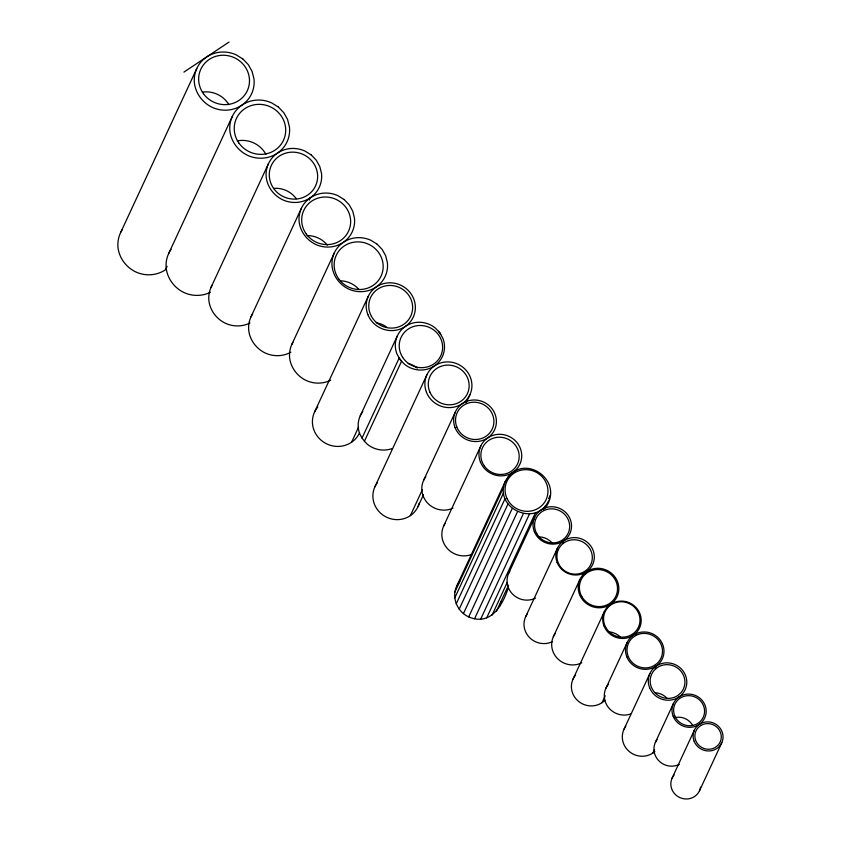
<?xml version="1.0" encoding="UTF-8"?>
<svg xmlns="http://www.w3.org/2000/svg" width="841" height="841" viewBox="0 0 841 841"><rect width="100%" height="100%" fill="white"/><g stroke="black" fill="none" stroke-linecap="round" stroke-linejoin="round"><path stroke-width="1.26" d="M508.448 587.27C502.708 605.331 490.745 626.387 468.679 616.895C457.451 611.87 451.354 597.772 456.579 586.387L505.399 481.22C522.135 450.566 565.982 480.295 545.199 508.09M548.49 501.005C536.095 527.822 493.173 508.101 505.399 481.22M499.68 606.172L501.047 601.641M196.783 68.51L120.379 233.125A30.171 28.857 24.9 0 0 118.034 247.927C119.422 258.345 126.339 267.417 135.769 271.937A30.171 28.857 24.9 0 0 165.53 269.73L167.117 266.303M168.578 253.719L232.253 116.542M211.102 287.223L268.416 163.764M250.933 316.962L301.341 208.368M309.246 200.116L310.34 197.751M291.827 344.421L334.276 252.973M314.481 412.185L368.253 296.347M360.242 415.832L397.383 335.811M351.57 442.261L358.55 427.239M364.437 441.21L362.05 438.045L399.191 358.024L401.577 361.199L364.437 441.21L367.391 444.3A24.788 23.706 24.9 0 0 391.706 448.716M374.865 486.886L426.871 374.855M423.591 480.369L455.423 411.785M410.345 515.649L422.329 489.819M417.956 506.671L423.486 494.75M466.082 402.986L469.961 394.639M443.617 526.109L480.758 446.098M454.876 592.064L503.685 486.886M506.387 480.947L508.584 476.227M454.739 598.014L503.559 492.847M456.211 603.859L505.031 498.692M459.175 609.178L507.985 504.011M463.423 613.625L512.243 508.458M468.679 616.895L517.499 511.717M474.576 618.745L523.396 513.578M480.716 619.071L529.536 513.904M486.687 617.851L535.496 512.674M508.647 573.341L534.655 517.331M492.059 615.149L507.27 582.382M548.563 498.881L550.203 495.328M496.495 611.165L508.563 585.178M543.664 509.541L545.315 505.998M525.614 616.8L557.457 548.206M562.576 543.244L563.68 540.858M553.378 636.658L579.912 579.491M585.378 574.119L586.482 571.743M573.015 679.129L604.322 611.68M605.898 688.285L627.123 642.566M602.04 702.666L605.226 695.801M623.917 729.452L649.925 673.441M655.065 668.437L656.148 666.093M655.37 742.372L673.42 703.507M652.952 752.989L654.54 749.562M672.085 778.146L694.372 730.135M699.512 790.74L721.799 742.729M456.579 586.387L459.764 581.394M183.906 72.116L229.036 42.05M438.466 331.343L440.747 334.497M362.05 438.045L359.853 434.093A24.788 23.706 24.9 0 1 362.797 411.564M120.925 232A30.171 28.857 24.9 0 1 122.176 229.803M210.429 292.269A30.171 28.857 24.9 0 1 183.969 292.542C174.539 288.021 167.622 278.949 166.234 268.521A30.171 28.857 24.9 0 1 171.08 249.356M249.966 323.018A28.016 26.796 24.9 0 1 225.399 323.27C216.642 319.065 210.218 310.644 208.925 300.962A28.016 26.796 24.9 0 1 212.174 285.152M290.86 352.2A28.016 26.796 24.9 0 1 265.23 353.01C256.473 348.815 250.05 340.384 248.757 330.713A28.016 26.796 24.9 0 1 252.615 313.882M330.692 380.216A28.016 26.796 24.9 0 1 306.124 380.468C297.367 376.274 290.944 367.843 289.651 358.171A28.016 26.796 24.9 0 1 292.899 342.35M359.528 432.873A24.788 23.706 24.9 0 1 324.269 442.545A24.788 23.706 24.9 0 1 317.803 406.97M419.175 503.317A23.706 22.675 24.9 0 1 386.397 517.12A23.706 22.675 24.9 0 1 377.304 482.808M452.984 508.143A21.551 20.615 24.9 0 1 426.986 502.403A21.551 20.615 24.9 0 1 425.809 476.668M470.981 554.713A21.551 20.615 24.9 0 1 446.655 547.712A21.551 20.615 24.9 0 1 445.204 523.291M535.559 598.119A19.396 18.555 24.9 0 1 512.39 593.914A19.396 18.555 24.9 0 1 509.814 571.207M552.526 641.578A19.396 18.555 24.9 0 1 528.926 636.91A19.396 18.555 24.9 0 1 527.465 613.657M581.783 662.813A20.478 19.585 24.9 0 1 556.868 657.883A20.478 19.585 24.9 0 1 555.333 633.336M604.858 700.301A19.396 18.555 24.9 0 1 578.124 701.005A19.396 18.555 24.9 0 1 575.612 675.039M630.519 714.03A19.396 18.555 24.9 0 1 608.011 706.934A19.396 18.555 24.9 0 1 608.495 684.196M654.876 751.476A19.396 18.555 24.9 0 1 629.026 751.339A19.396 18.555 24.9 0 1 625.767 726.319M679.286 764.395A17.24 16.494 24.9 0 1 658.314 760.243A17.24 16.494 24.9 0 1 657.021 739.586M700.595 787.134A15.085 14.423 24.9 0 1 679.78 797.562A15.085 14.423 24.9 0 1 674.114 774.971M202.334 92.142A25.619 24.505 24.9 0 1 228.92 104.641M237.33 140.878A25.945 24.81 24.9 0 1 265.914 154.313M274.25 188.342A24.357 23.296 24.9 0 1 296.295 198.707M307.07 235.596A24.673 23.59 24.9 0 1 327.349 245.13M340.7 280.81A24.715 23.632 24.9 0 1 358.897 289.367M376.305 322.755A22.118 21.151 24.9 0 1 386.818 327.296M408.2 363.512A21.877 20.92 24.9 0 1 417.325 368.106M539.48 536.852A17.682 16.915 24.9 0 1 551.78 542.498M608.421 631.77A18.365 17.556 24.9 0 1 620.301 636.91M655.076 692.69A17.514 16.746 24.9 0 1 667.207 698.398M674.398 717.751A15.611 14.928 24.9 0 1 692.648 725.426M657.389 667.502L654.088 670.414A17.514 16.746 24.9 0 0 654.897 692.679A17.514 16.746 24.9 0 0 677.709 695.57L681.01 692.658A17.514 16.746 24.9 0 0 680.211 670.393A17.514 16.746 24.9 0 0 657.389 667.502M700.995 725.373L698.356 727.433A13.309 12.731 24.9 0 0 697.956 744.338A13.309 12.731 24.9 0 0 715.176 747.491L717.815 745.431A13.309 12.731 24.9 0 0 718.214 728.527A13.309 12.731 24.9 0 0 700.995 725.373M636.469 635.123L632.684 637.604A17.892 17.114 24.9 0 0 630.256 660.143A17.892 17.114 24.9 0 0 653.037 666.188L656.821 663.707A17.892 17.114 24.9 0 0 659.239 641.168A17.892 17.114 24.9 0 0 636.469 635.123M242.923 59.028L236.237 54.875A30.171 28.857 24.9 0 0 194.439 83.312C195.827 93.729 202.744 102.802 212.174 107.333A30.171 28.857 24.9 0 0 253.971 78.886L252.1 71.453L248.337 64.683L242.923 59.028M278.392 107.059L271.706 102.907A30.171 28.857 24.9 0 0 229.908 131.343C231.296 141.772 238.213 150.844 247.643 155.364A30.171 28.857 24.9 0 0 289.441 126.928L287.569 119.485L283.806 112.715L278.392 107.059M311.254 154.954L305.041 151.096A28.016 26.796 24.9 0 0 266.24 177.504C267.522 187.186 273.945 195.606 282.702 199.811A28.016 26.796 24.9 0 0 321.514 173.404L319.78 166.497L316.279 160.21L311.254 154.954M344.19 199.559L337.977 195.701A28.016 26.796 24.9 0 0 299.175 222.108C300.458 231.79 306.881 240.211 315.638 244.416A28.016 26.796 24.9 0 0 354.45 218.008L352.715 211.102L349.215 204.815L344.19 199.559M377.125 244.163L370.913 240.305A28.016 26.796 24.9 0 0 332.111 266.713C333.393 276.395 339.817 284.815 348.573 289.02A28.016 26.796 24.9 0 0 387.386 262.613L385.651 255.706L382.15 249.409L377.125 244.163M439.727 332.658L435.291 328.011A24.788 23.706 24.9 0 0 405.341 326.424A24.788 23.706 24.9 0 0 396.994 354.072L400.095 359.633L404.542 364.279A24.788 23.706 24.9 0 0 434.482 365.877A24.788 23.706 24.9 0 0 442.829 338.229L439.727 332.658M203.438 93.687A25.619 24.505 24.9 0 0 247.254 90.839A25.619 24.505 24.9 0 0 221.519 55.296A25.619 24.505 24.9 0 0 203.438 93.687M239.075 143.275A25.945 24.81 24.9 0 0 283.438 140.405A25.945 24.81 24.9 0 0 257.378 104.4A25.945 24.81 24.9 0 0 239.075 143.275M273.84 188.699A24.357 23.296 24.9 0 0 315.501 185.998A24.357 23.296 24.9 0 0 291.028 152.189A24.357 23.296 24.9 0 0 273.84 188.699M306.292 234.04A24.673 23.59 24.9 0 0 348.489 231.307A24.673 23.59 24.9 0 0 323.701 197.067A24.673 23.59 24.9 0 0 306.292 234.04M367.864 314.618A24.788 23.706 24.9 0 0 409.977 322.261A24.788 23.706 24.9 0 0 394.492 283.207A24.788 23.706 24.9 0 0 367.864 314.618M338.765 278.96A24.715 23.632 24.9 0 0 381.026 276.216A24.715 23.632 24.9 0 0 356.206 241.924A24.715 23.632 24.9 0 0 338.765 278.96M371.428 316.353A22.118 21.151 24.9 0 0 409.43 318.487A22.118 21.151 24.9 0 0 391.202 285.488A22.118 21.151 24.9 0 0 371.428 316.353M426.492 392.327A23.706 22.675 24.9 0 0 466.776 399.633A23.706 22.675 24.9 0 0 451.964 362.282A23.706 22.675 24.9 0 0 426.492 392.327M402.66 357.372A21.877 20.92 24.9 0 0 440.221 356.889A21.877 20.92 24.9 0 0 419.901 325.488A21.877 20.92 24.9 0 0 402.66 357.372M455.086 427.659A21.551 20.615 24.9 0 0 491.712 434.313A21.551 20.615 24.9 0 0 478.245 400.348A21.551 20.615 24.9 0 0 455.086 427.659M429.94 392.211A20.605 19.7 24.9 0 0 465.115 397.341A20.605 19.7 24.9 0 0 451.06 365.309A20.605 19.7 24.9 0 0 429.94 392.211M480.421 461.972A21.551 20.615 24.9 0 0 517.047 468.616A21.551 20.615 24.9 0 0 503.58 434.66A21.551 20.615 24.9 0 0 480.421 461.972M456.821 427.028A19.332 18.491 24.9 0 0 489.672 433.01A19.332 18.491 24.9 0 0 477.604 402.534A19.332 18.491 24.9 0 0 456.821 427.028M534.35 531.617A19.396 18.555 24.9 0 0 567.307 537.609A19.396 18.555 24.9 0 0 555.186 507.039A19.396 18.555 24.9 0 0 534.35 531.617M507.176 498.85A21.603 20.657 24.9 0 0 544.201 502.855A21.603 20.657 24.9 0 0 528.159 469.793A21.603 20.657 24.9 0 0 507.176 498.85M557.152 562.503A19.396 18.555 24.9 0 0 590.109 568.484A19.396 18.555 24.9 0 0 577.988 537.925A19.396 18.555 24.9 0 0 557.152 562.503M536.737 533.572A17.682 16.915 24.9 0 0 567.128 535.191A17.682 16.915 24.9 0 0 552.484 508.847A17.682 16.915 24.9 0 0 536.737 533.572M579.586 594.587A20.478 19.585 24.9 0 0 614.382 600.894A20.478 19.585 24.9 0 0 601.588 568.632A20.478 19.585 24.9 0 0 579.586 594.587M558.582 563.691A17.829 17.051 24.9 0 0 589.12 567.286A17.829 17.051 24.9 0 0 576.159 539.88A17.829 17.051 24.9 0 0 558.582 563.691M604.017 625.977A19.396 18.555 24.9 0 0 636.973 631.959A19.396 18.555 24.9 0 0 624.852 601.399A19.396 18.555 24.9 0 0 604.017 625.977M581.751 596.427A19.206 18.365 24.9 0 0 614.76 598.193A19.206 18.365 24.9 0 0 598.855 569.567A19.206 18.365 24.9 0 0 581.751 596.427M626.818 656.853A19.396 18.555 24.9 0 0 659.775 662.834A19.396 18.555 24.9 0 0 647.654 632.274A19.396 18.555 24.9 0 0 626.818 656.853M606.319 628.332A18.365 17.556 24.9 0 0 637.856 628.322A18.365 17.556 24.9 0 0 621.142 601.767A18.365 17.556 24.9 0 0 606.319 628.332M649.62 687.738A19.396 18.555 24.9 0 0 682.577 693.72A19.396 18.555 24.9 0 0 670.456 663.15A19.396 18.555 24.9 0 0 649.62 687.738M673.147 716.206A17.24 16.494 24.9 0 0 702.445 721.525A17.24 16.494 24.9 0 0 691.67 694.361A17.24 16.494 24.9 0 0 673.147 716.206M694.14 741.257A15.085 14.423 24.9 0 0 719.77 745.904A15.085 14.423 24.9 0 0 710.351 722.135A15.085 14.423 24.9 0 0 694.14 741.257M674.661 715.702A15.611 14.928 24.9 0 0 701.184 720.495A15.611 14.928 24.9 0 0 691.407 695.906A15.611 14.928 24.9 0 0 674.661 715.702M484.469 466.198A19.311 18.47 24.9 0 0 517.499 464.053A19.311 18.47 24.9 0 0 498.093 437.257A19.311 18.47 24.9 0 0 484.469 466.198"/></g></svg>
